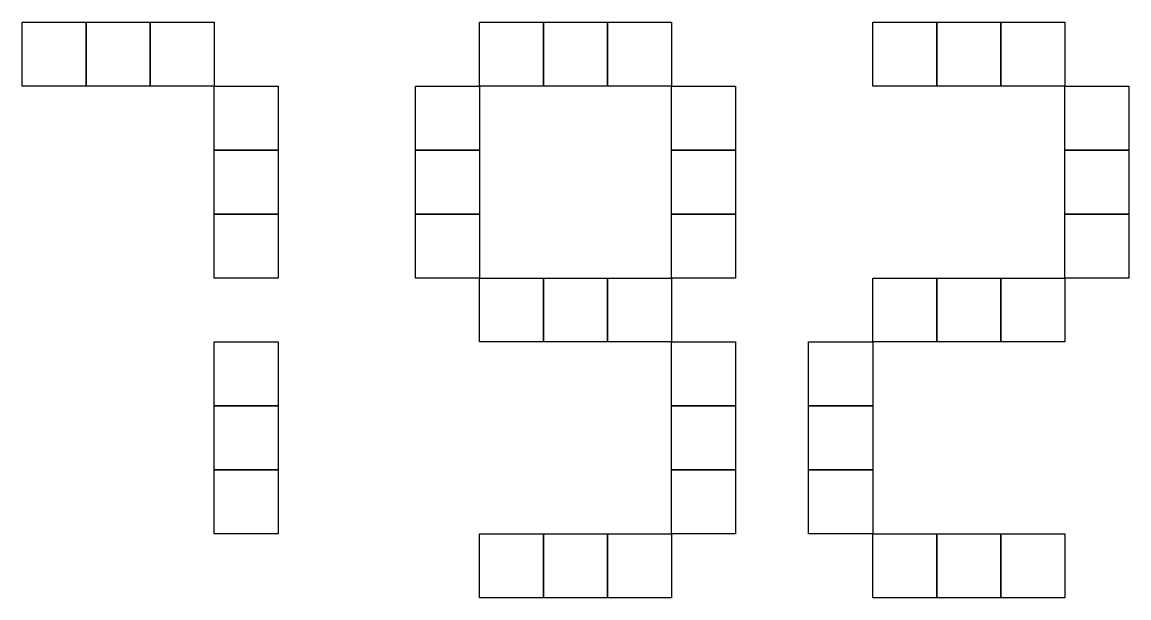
# Model space of a CAD drawing. Extents: x 0 to 243, y 0 to 127.
import ezdxf

# ---------------------------------------------------------------- set-up
doc = ezdxf.new("R2010")
doc.units = 0
doc.layers.add('Layer_1', color=7, linetype='CONTINUOUS')

msp = doc.modelspace()

# ---------------------------------------------------------------- linework, layer by layer
at = {"layer": 'Layer_1', "color": 7}
for points in [[(-0.000001, 126.562499), (14.062499, 126.562499), (14.062499, 112.499999), (-0.000001, 112.499999)], [(14.062499, 126.562499), (28.124998, 126.562499), (28.124998, 112.499999), (14.062499, 112.499999)], [(28.124998, 126.562499), (42.1875, 126.562499), (42.1875, 112.499999), (28.124998, 112.499999)], [(100.406249, 126.562499), (114.468749, 126.562499), (114.468749, 112.499999), (100.406249, 112.499999)], [(114.468749, 126.562499), (128.531249, 126.562499), (128.531249, 112.499999), (114.468749, 112.499999)], [(128.531249, 126.562499), (142.593748, 126.562499), (142.593748, 112.499999), (128.531249, 112.499999)], [(186.749998, 126.562499), (200.812498, 126.562499), (200.812498, 112.499999), (186.749998, 112.499999)], [(200.812498, 126.562499), (214.874998, 126.562499), (214.874998, 112.499999), (200.812498, 112.499999)], [(214.874998, 126.562499), (228.937497, 126.562499), (228.937497, 112.499999), (214.874998, 112.499999)], [(42.1875, 112.499999), (56.25, 112.499999), (56.25, 98.437499), (42.1875, 98.437499)], [(86.343749, 112.499999), (100.406249, 112.499999), (100.406249, 98.437499), (86.343749, 98.437499)], [(142.593748, 112.499999), (156.656248, 112.499999), (156.656248, 98.437499), (142.593748, 98.437499)], [(228.937497, 112.499999), (242.999997, 112.499999), (242.999997, 98.437499), (228.937497, 98.437499)], [(42.1875, 98.437499), (56.25, 98.437499), (56.25, 84.374999), (42.1875, 84.374999)], [(86.343749, 98.437499), (100.406249, 98.437499), (100.406249, 84.374999), (86.343749, 84.374999)], [(142.593748, 98.437499), (156.656248, 98.437499), (156.656248, 84.374999), (142.593748, 84.374999)], [(228.937497, 98.437499), (242.999997, 98.437499), (242.999997, 84.374999), (228.937497, 84.374999)], [(42.1875, 84.374999), (56.25, 84.374999), (56.25, 70.312499), (42.1875, 70.312499)], [(86.343749, 84.374999), (100.406249, 84.374999), (100.406249, 70.312499), (86.343749, 70.312499)], [(142.593748, 84.374999), (156.656248, 84.374999), (156.656248, 70.312499), (142.593748, 70.312499)], [(228.937497, 84.374999), (242.999997, 84.374999), (242.999997, 70.312499), (228.937497, 70.312499)], [(100.406249, 70.312499), (114.468749, 70.312499), (114.468749, 56.249999), (100.406249, 56.249999)], [(114.468749, 70.312499), (128.531249, 70.312499), (128.531249, 56.249999), (114.468749, 56.249999)], [(128.531249, 70.312499), (142.593748, 70.312499), (142.593748, 56.249999), (128.531249, 56.249999)], [(186.749998, 70.312499), (200.812498, 70.312499), (200.812498, 56.249999), (186.749998, 56.249999)], [(200.812498, 70.312499), (214.874998, 70.312499), (214.874998, 56.249999), (200.812498, 56.249999)], [(214.874998, 70.312499), (228.937497, 70.312499), (228.937497, 56.249999), (214.874998, 56.249999)], [(42.1875, 56.249999), (56.25, 56.249999), (56.25, 42.1875), (42.1875, 42.1875)], [(142.593748, 56.249999), (156.656248, 56.249999), (156.656248, 42.1875), (142.593748, 42.1875)], [(172.687498, 56.249999), (186.749998, 56.249999), (186.749998, 42.1875), (172.687498, 42.1875)], [(42.1875, 42.1875), (56.25, 42.1875), (56.25, 28.125), (42.1875, 28.125)], [(142.593748, 42.1875), (156.656248, 42.1875), (156.656248, 28.125), (142.593748, 28.125)], [(172.687498, 42.1875), (186.749998, 42.1875), (186.749998, 28.125), (172.687498, 28.125)], [(42.1875, 28.125), (56.25, 28.125), (56.25, 14.0625), (42.1875, 14.0625)], [(142.593748, 28.125), (156.656248, 28.125), (156.656248, 14.0625), (142.593748, 14.0625)], [(172.687498, 28.125), (186.749998, 28.125), (186.749998, 14.0625), (172.687498, 14.0625)], [(100.406249, 14.0625), (114.468749, 14.0625), (114.468749, 0), (100.406249, 0)], [(114.468749, 14.0625), (128.531249, 14.0625), (128.531249, 0), (114.468749, 0)], [(128.531249, 14.0625), (142.593748, 14.0625), (142.593748, 0), (128.531249, 0)], [(186.749998, 14.0625), (200.812498, 14.0625), (200.812498, 0), (186.749998, 0)], [(200.812498, 14.0625), (214.874998, 14.0625), (214.874998, 0), (200.812498, 0)], [(214.874998, 14.0625), (228.937497, 14.0625), (228.937497, 0), (214.874998, 0)]]:
    msp.add_lwpolyline(points, close=True, dxfattribs=at)

doc.saveas('drawing.dxf')
